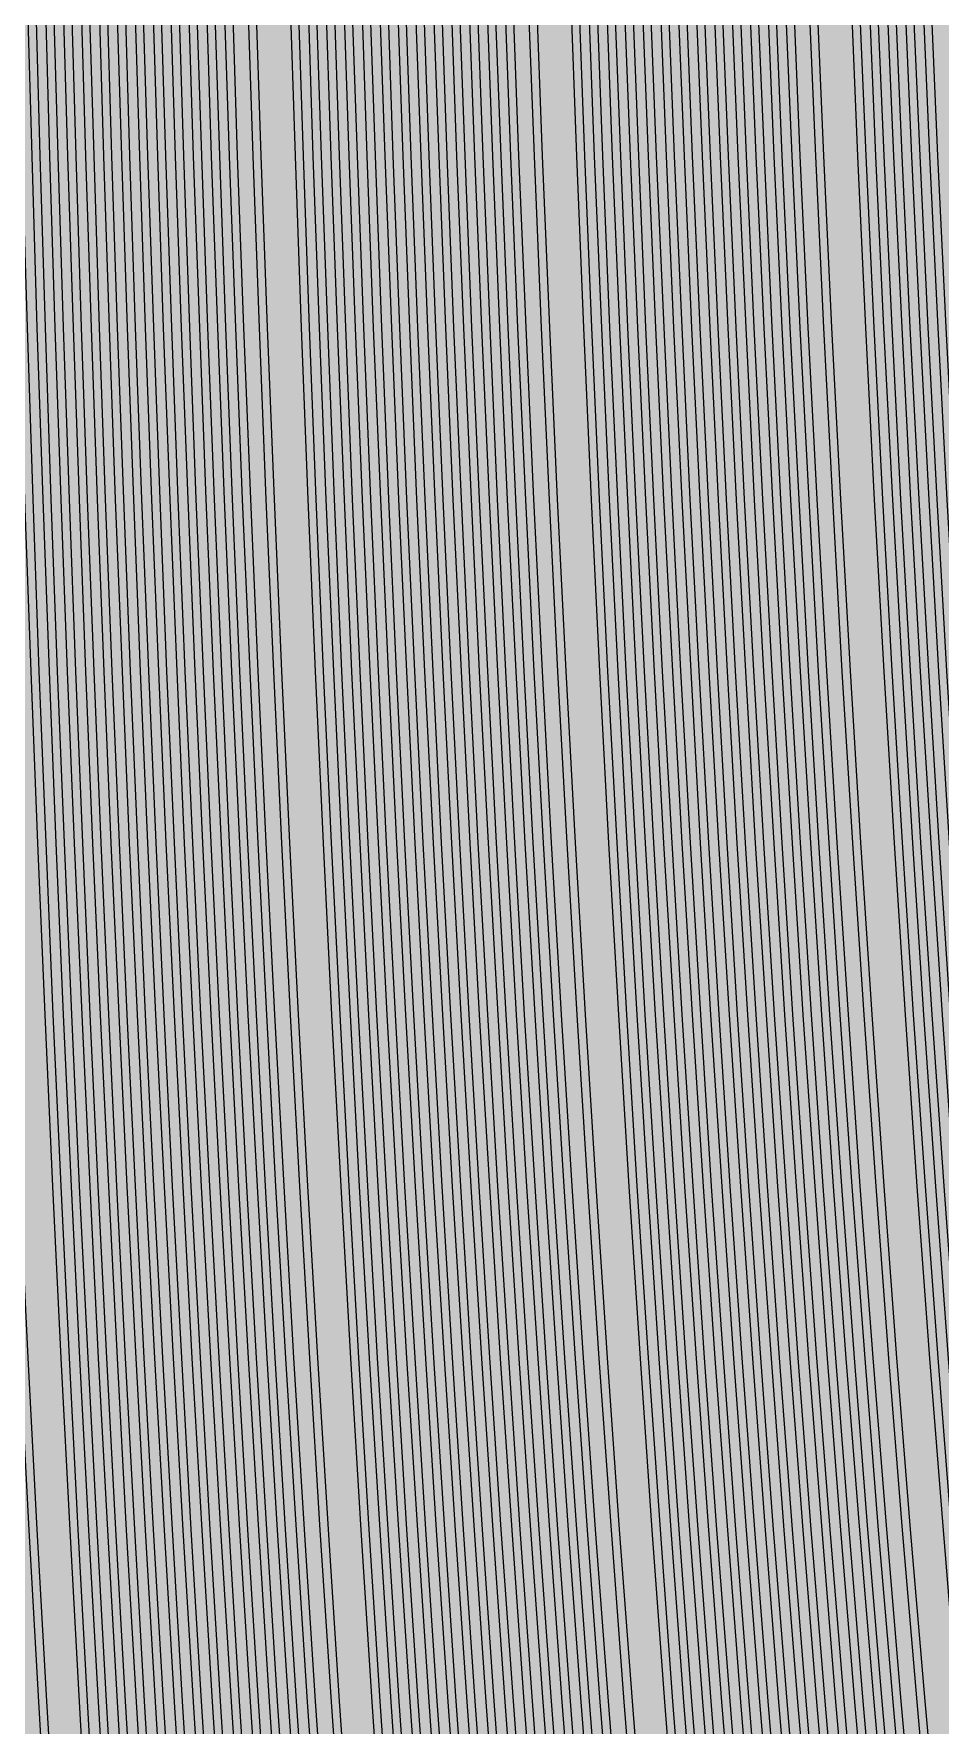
# Model space of a CAD drawing. Header units: metres. Extents: x -7231 to 10969, y -37556 to 1873.
# Drawn here: x 2064.6 to 2297, y -761.4 to -327.9 of the extents above; entities that cross this region are included whole.
import ezdxf

# ---------------------------------------------------------------- set-up
doc = ezdxf.new("R2010")
doc.units = ezdxf.units.M
doc.layers.add('Metal1', color=4, linetype='CONTINUOUS')
doc.layers.add('Polyimide', color=7, linetype='CONTINUOUS')

msp = doc.modelspace()

# ---------------------------------------------------------------- hatches: boundary and pattern name
at = {"layer": 'Polyimide'}
msp.add_hatch(color=7, dxfattribs=at).paths.add_polyline_path([(4065.69, -468), (4066.67, -501.99), (4068.51, -535.99), (4071.41, -569.99), (4075.54, -603.99), (4081.04, -637.99), (4088.01, -671.99), (4096.52, -705.98), (4106.62, -739.98), (4118.33, -773.98), (4131.63, -807.98), (4146.49, -841.98), (4162.87, -875.98), (4180.68, -909.97), (4199.83, -943.97), (4220.22, -977.97), (4241.73, -1011.97), (4264.21, -1045.97), (4287.52, -1079.96), (4311.51, -1113.96), (4336.01, -1147.96), (4360.86, -1181.96), (4385.88, -1215.96), (4410.89, -1249.96), (4435.74, -1283.95), (4460.24, -1317.95), (4484.23, -1351.95), (4507.54, -1385.95), (4530.02, -1419.95), (4551.53, -1453.94), (4571.92, -1487.94), (4591.07, -1521.94), (4608.88, -1555.94), (4625.26, -1589.94), (4640.12, -1623.94), (4653.42, -1657.93), (4665.13, -1691.93), (4675.23, -1725.93), (4683.74, -1759.93), (4690.71, -1793.93), (4696.21, -1827.93), (4700.34, -1861.92), (4703.24, -1895.92), (4705.08, -1929.92), (4706.06, -1963.92), (4706.44, -1997.92), (4706.5, -2031.91), (4706.5, -4793.02), (4709.95, -4838.39), (4720.22, -4882.71), (4737.08, -4924.98), (4760.13, -4964.2), (4788.85, -4999.49), (4822.58, -5030.03), (4860.53, -5055.12), (4901.85, -5074.18), (4901.85, -5074.18), (4970.68, -5105.23), (5034.7, -5145.26), (5092.76, -5193.54), (5143.8, -5249.19), (5186.89, -5311.2), (5221.24, -5378.44), (5246.23, -5449.69), (5261.41, -5523.66), (5266.5, -5599), (5261.41, -5674.34), (5246.23, -5748.31), (5221.24, -5819.56), (5186.89, -5886.8), (5143.8, -5948.81), (5092.76, -6004.46), (5034.7, -6052.74), (4970.68, -6092.77), (4901.85, -6123.82), (4860.53, -6142.88), (4822.58, -6167.97), (4788.85, -6198.51), (4760.13, -6233.8), (4737.08, -6273.02), (4720.22, -6315.29), (4709.95, -6359.61), (4706.5, -6404.98), (4706.5, -9221.52), (4709.95, -9266.88), (4720.22, -9311.21), (4737.08, -9353.47), (4760.13, -9392.7), (4788.85, -9427.98), (4822.58, -9458.52), (4860.53, -9483.61), (4901.85, -9502.67), (4970.68, -9533.72), (5034.7, -9573.75), (5092.76, -9622.03), (5143.8, -9677.68), (5186.89, -9739.69), (5221.24, -9806.94), (5246.23, -9878.19), (5261.41, -9952.16), (5266.5, -10027.49), (5261.41, -10102.83), (5246.23, -10176.8), (5221.24, -10248.05), (5186.89, -10315.3), (5143.8, -10377.31), (5092.76, -10432.96), (5034.7, -10481.24), (4970.68, -10521.27), (4901.85, -10552.32), (4860.53, -10571.38), (4822.58, -10596.46), (4788.85, -10627), (4760.13, -10662.29), (4737.08, -10701.52), (4720.22, -10743.78), (4709.95, -10788.1), (4706.5, -10833.47), (4706.5, -13650.01), (4709.95, -13695.38), (4720.22, -13739.7), (4737.08, -13781.96), (4760.13, -13821.19), (4788.85, -13856.48), (4822.58, -13887.02), (4860.53, -13912.11), (4901.85, -13931.17), (4970.68, -13962.22), (5034.7, -14002.25), (5092.76, -14050.53), (5143.8, -14106.18), (5186.89, -14168.19), (5221.24, -14235.43), (5246.23, -14306.68), (5261.41, -14380.65), (5266.5, -14455.99), (5261.41, -14531.33), (5246.23, -14605.29), (5221.24, -14676.55), (5186.89, -14743.79), (5143.8, -14805.8), (5092.76, -14861.45), (5034.7, -14909.73), (4970.68, -14949.76), (4901.85, -14980.81), (4860.53, -14999.87), (4822.58, -15024.96), (4788.85, -15055.5), (4760.13, -15090.79), (4737.08, -15130.01), (4720.22, -15172.27), (4709.95, -15216.6), (4706.5, -15261.97), (4706.5, -15455.99), (4720.95, -15750.04), (4764.14, -16041.26), (4835.68, -16326.84), (4934.86, -16604.04), (5060.74, -16870.18), (5212.09, -17122.7), (5387.47, -17359.17), (5585.18, -17577.31), (5803.32, -17775.02), (6039.79, -17950.4), (6292.31, -18101.75), (6558.45, -18227.63), (6835.65, -18326.81), (7121.23, -18398.34), (7412.45, -18441.54), (7706.5, -18455.99), (9969.01, -18455.99), (10047.42, -18459.84), (10125.08, -18471.36), (10201.23, -18490.44), (10275.15, -18516.89), (10346.12, -18550.45), (10413.46, -18590.81), (10476.52, -18637.58), (10534.69, -18690.3), (10587.41, -18748.47), (10634.18, -18811.53), (10674.54, -18878.87), (10708.11, -18949.84), (10734.56, -19023.76), (10753.63, -19099.92), (10765.15, -19177.58), (10769.01, -19255.99), (10769.01, -20895.8), (10730.24, -20951.41), (10694.6, -21009.08), (10662.21, -21068.63), (10633.17, -21129.89), (10607.55, -21192.66), (10585.45, -21256.74), (10566.93, -21321.96), (10552.05, -21388.09), (10540.84, -21454.95), (10533.35, -21522.33), (10529.6, -21590.02), (10529.6, -21657.81), (10533.35, -21725.5), (10540.84, -21792.87), (10552.05, -21859.73), (10566.93, -21925.87), (10585.45, -21991.08), (10607.55, -22055.17), (10633.17, -22117.94), (10662.21, -22179.19), (10694.6, -22238.74), (10730.24, -22296.41), (10769.01, -22352.03), (10769.01, -32454.24), (10728.74, -32510.49), (10691.72, -32568.92), (10658.05, -32629.35), (10627.85, -32691.58), (10601.2, -32755.42), (10578.21, -32820.67), (10558.93, -32887.1), (10543.44, -32954.52), (10531.77, -33022.71), (10523.97, -33091.44), (10520.07, -33160.51), (10520.07, -33229.69), (10523.97, -33298.75), (10531.77, -33367.49), (10543.44, -33435.67), (10558.93, -33503.09), (10578.21, -33569.53), (10601.2, -33634.77), (10627.85, -33698.61), (10658.05, -33760.85), (10691.72, -33821.28), (10728.74, -33879.71), (10769.01, -33935.96), (10769.01, -36556), (10765.15, -36634.41), (10753.63, -36712.07), (10734.56, -36788.23), (10708.11, -36862.15), (10674.54, -36933.12), (10634.18, -37000.46), (10587.41, -37063.51), (10534.69, -37121.69), (10476.52, -37174.41), (10413.46, -37221.18), (10346.12, -37261.54), (10275.15, -37295.1), (10201.23, -37321.55), (10125.08, -37340.63), (10047.42, -37352.15), (9969.01, -37356), (-6231.01, -37356), (-6309.42, -37352.15), (-6387.08, -37340.63), (-6463.23, -37321.55), (-6537.15, -37295.1), (-6608.12, -37261.54), (-6675.46, -37221.18), (-6738.52, -37174.41), (-6796.69, -37121.69), (-6849.41, -37063.51), (-6896.18, -37000.46), (-6936.54, -36933.12), (-6970.11, -36862.15), (-6996.56, -36788.23), (-7015.63, -36712.07), (-7027.15, -36634.41), (-7031.01, -36556), (-7031.01, -33936), (-6990.74, -33879.75), (-6953.7, -33821.31), (-6920.03, -33760.88), (-6889.82, -33698.64), (-6863.18, -33634.8), (-6840.18, -33569.55), (-6820.9, -33503.11), (-6805.4, -33435.69), (-6793.74, -33367.49), (-6785.94, -33298.75), (-6782.03, -33229.68), (-6782.03, -33160.5), (-6785.94, -33091.43), (-6793.74, -33022.69), (-6805.4, -32954.5), (-6820.9, -32887.07), (-6840.18, -32820.63), (-6863.18, -32755.39), (-6889.82, -32691.54), (-6920.03, -32629.3), (-6953.7, -32568.87), (-6990.74, -32510.43), (-7031.01, -32454.18), (-7031.01, -22364.83), (-6990.74, -22308.58), (-6953.7, -22250.14), (-6920.03, -22189.71), (-6889.82, -22127.47), (-6863.18, -22063.62), (-6840.18, -21998.38), (-6820.9, -21931.94), (-6805.4, -21864.51), (-6793.74, -21796.32), (-6785.94, -21727.58), (-6782.03, -21658.51), (-6782.03, -21589.33), (-6785.94, -21520.26), (-6793.74, -21451.52), (-6805.4, -21383.32), (-6820.9, -21315.9), (-6840.18, -21249.46), (-6863.18, -21184.21), (-6889.82, -21120.37), (-6920.03, -21058.13), (-6953.7, -20997.7), (-6990.74, -20939.26), (-7031.01, -20883.01), (-7031.01, -19255.99), (-7027.15, -19177.58), (-7015.63, -19099.92), (-6996.56, -19023.76), (-6970.11, -18949.84), (-6936.54, -18878.87), (-6896.18, -18811.53), (-6849.41, -18748.47), (-6796.69, -18690.3), (-6738.52, -18637.58), (-6675.46, -18590.81), (-6608.12, -18550.45), (-6537.15, -18516.89), (-6463.23, -18490.44), (-6387.08, -18471.36), (-6309.42, -18459.84), (-6231.01, -18455.99), (-3968.5, -18455.99), (-3674.45, -18441.54), (-3383.23, -18398.34), (-3097.65, -18326.81), (-2820.45, -18227.63), (-2554.31, -18101.75), (-2301.79, -17950.4), (-2065.32, -17775.02), (-1847.18, -17577.31), (-1649.47, -17359.17), (-1474.09, -17122.7), (-1322.74, -16870.18), (-1196.86, -16604.04), (-1097.68, -16326.84), (-1026.14, -16041.26), (-982.95, -15750.04), (-968.5, -15455.99), (-968.5, -15261.97), (-971.95, -15216.6), (-982.22, -15172.27), (-999.08, -15130.01), (-1022.13, -15090.79), (-1050.85, -15055.5), (-1084.58, -15024.96), (-1122.53, -14999.87), (-1163.85, -14980.81), (-1232.68, -14949.76), (-1296.7, -14909.73), (-1354.76, -14861.45), (-1405.8, -14805.8), (-1448.89, -14743.79), (-1483.24, -14676.55), (-1508.23, -14605.29), (-1523.41, -14531.33), (-1528.5, -14455.99), (-1523.41, -14380.65), (-1508.23, -14306.68), (-1483.24, -14235.43), (-1448.89, -14168.19), (-1405.8, -14106.18), (-1354.76, -14050.53), (-1296.7, -14002.25), (-1232.68, -13962.22), (-1163.85, -13931.17), (-1122.53, -13912.11), (-1084.58, -13887.02), (-1050.85, -13856.48), (-1022.13, -13821.19), (-999.08, -13781.96), (-982.22, -13739.7), (-971.95, -13695.38), (-968.5, -13650.01), (-968.5, -12309.64), (-971.95, -12264.27), (-982.22, -12219.94), (-999.08, -12177.68), (-1022.13, -12138.46), (-1050.85, -12103.17), (-1084.58, -12072.63), (-1122.53, -12047.54), (-1163.85, -12028.48), (-1232.68, -11997.43), (-1296.7, -11957.4), (-1354.76, -11909.12), (-1405.8, -11853.47), (-1448.89, -11791.46), (-1483.24, -11724.22), (-1508.23, -11652.96), (-1523.41, -11579), (-1528.5, -11503.66), (-1523.41, -11428.32), (-1508.23, -11354.35), (-1483.24, -11283.1), (-1448.89, -11215.86), (-1405.8, -11153.85), (-1354.76, -11098.2), (-1296.7, -11049.92), (-1232.68, -11009.89), (-1163.85, -10978.84), (-1122.53, -10959.78), (-1084.58, -10934.69), (-1050.85, -10904.15), (-1022.13, -10868.86), (-999.08, -10829.63), (-982.22, -10787.37), (-971.95, -10743.05), (-968.5, -10697.68), (-968.5, -9357.31), (-971.95, -9311.94), (-982.22, -9267.62), (-999.08, -9225.35), (-1022.13, -9186.13), (-1050.85, -9150.84), (-1084.58, -9120.3), (-1122.53, -9095.21), (-1163.85, -9076.15), (-1163.85, -9076.15), (-1232.68, -9045.1), (-1296.7, -9005.07), (-1354.76, -8956.79), (-1405.8, -8901.14), (-1448.89, -8839.13), (-1483.24, -8771.89), (-1508.23, -8700.64), (-1523.41, -8626.67), (-1528.5, -8551.33), (-1523.41, -8475.99), (-1508.23, -8402.02), (-1483.24, -8330.77), (-1448.89, -8263.53), (-1405.8, -8201.52), (-1354.76, -8145.87), (-1296.7, -8097.59), (-1232.68, -8057.56), (-1163.85, -8026.51), (-1163.85, -8026.51), (-1122.53, -8007.45), (-1084.58, -7982.36), (-1050.85, -7951.82), (-1022.13, -7916.53), (-999.08, -7877.31), (-982.22, -7835.04), (-971.95, -7790.72), (-968.5, -7745.35), (-968.5, -6404.98), (-971.95, -6359.61), (-982.22, -6315.29), (-999.08, -6273.02), (-1022.13, -6233.8), (-1050.85, -6198.51), (-1084.58, -6167.97), (-1122.53, -6142.88), (-1163.85, -6123.82), (-1163.85, -6123.82), (-1232.68, -6092.77), (-1296.7, -6052.74), (-1354.76, -6004.46), (-1405.8, -5948.81), (-1448.89, -5886.8), (-1483.24, -5819.56), (-1508.23, -5748.31), (-1523.41, -5674.34), (-1528.5, -5599), (-1523.41, -5523.66), (-1508.23, -5449.69), (-1483.24, -5378.44), (-1448.89, -5311.2), (-1405.8, -5249.19), (-1354.76, -5193.54), (-1296.7, -5145.26), (-1232.68, -5105.23), (-1163.85, -5074.18), (-1163.85, -5074.18), (-1122.53, -5055.12), (-1084.58, -5030.03), (-1050.85, -4999.49), (-1022.13, -4964.2), (-999.08, -4924.98), (-982.22, -4882.71), (-971.95, -4838.39), (-968.5, -4793.02), (-968.5, -2031.91), (-968.44, -1997.92), (-968.06, -1963.92), (-967.05, -1929.92), (-965.18, -1895.92), (-962.22, -1861.92), (-958.01, -1827.93), (-952.41, -1793.93), (-945.31, -1759.93), (-936.64, -1725.93), (-926.35, -1691.93), (-914.43, -1657.93), (-900.88, -1623.94), (-885.74, -1589.94), (-869.05, -1555.94), (-850.91, -1521.94), (-831.4, -1487.94), (-810.63, -1453.94), (-788.72, -1419.95), (-765.82, -1385.95), (-742.07, -1351.95), (-717.63, -1317.95), (-692.67, -1283.95), (-667.36, -1249.96), (-641.88, -1215.96), (-616.39, -1181.96), (-591.08, -1147.96), (-566.12, -1113.96), (-541.68, -1079.96), (-517.93, -1045.97), (-495.03, -1011.97), (-473.12, -977.97), (-452.35, -943.97), (-432.84, -909.97), (-414.7, -875.98), (-398.01, -841.98), (-382.87, -807.98), (-369.32, -773.98), (-357.4, -739.98), (-347.11, -705.98), (-338.44, -671.99), (-331.34, -637.99), (-325.74, -603.99), (-321.53, -569.99), (-318.57, -535.99), (-316.7, -501.99), (-315.69, -468), (-315.31, -434), (-315.25, -400), (-315.25, 401), (-315.25, 451), (-315.25, 1644), (-270.25, 1644), (-270.03, 1637.13), (-269.35, 1630.29), (-268.23, 1623.52), (-266.67, 1616.82), (-264.68, 1610.25), (-262.26, 1603.82), (-259.42, 1597.56), (-256.18, 1591.5), (-252.55, 1585.67), (-248.55, 1580.08), (-244.19, 1574.77), (-239.5, 1569.75), (-234.48, 1565.06), (-229.17, 1560.7), (-223.58, 1556.7), (-217.75, 1553.07), (-211.69, 1549.83), (-205.43, 1546.99), (-199, 1544.57), (-192.43, 1542.58), (-185.73, 1541.02), (-178.96, 1539.9), (-172.12, 1539.22), (-165.25, 1539), (-158.38, 1539.22), (-151.54, 1539.9), (-144.77, 1541.02), (-138.07, 1542.58), (-131.5, 1544.57), (-125.07, 1546.99), (-118.81, 1549.83), (-112.75, 1553.07), (-106.92, 1556.7), (-101.33, 1560.7), (-96.02, 1565.06), (-91, 1569.75), (-86.31, 1574.77), (-81.95, 1580.08), (-77.95, 1585.67), (-74.32, 1591.5), (-71.08, 1597.56), (-68.24, 1603.82), (-65.82, 1610.25), (-63.83, 1616.82), (-62.27, 1623.52), (-61.15, 1630.29), (-60.47, 1637.13), (-60.25, 1644), (1853, 1644), (1853, 1573), (3815.25, 1573), (3815.46, 1579.54), (3816.11, 1586.05), (3817.17, 1592.51), (3818.66, 1598.88), (3820.56, 1605.14), (3822.86, 1611.27), (3825.56, 1617.23), (3828.65, 1623), (3832.1, 1628.56), (3835.91, 1633.88), (3840.07, 1638.93), (3844.54, 1643.71), (3849.32, 1648.18), (3854.37, 1652.34), (3859.69, 1656.15), (3865.25, 1659.6), (3871.02, 1662.69), (3876.98, 1665.39), (3883.11, 1667.69), (3889.37, 1669.59), (3895.74, 1671.08), (3902.2, 1672.14), (3908.71, 1672.79), (3915.25, 1673), (3921.79, 1672.79), (3928.3, 1672.14), (3934.76, 1671.08), (3941.13, 1669.59), (3947.39, 1667.69), (3953.52, 1665.39), (3959.48, 1662.69), (3965.25, 1659.6), (3970.81, 1656.15), (3976.13, 1652.34), (3981.18, 1648.18), (3985.96, 1643.71), (3990.43, 1638.93), (3994.59, 1633.88), (3998.4, 1628.56), (4001.85, 1623), (4004.94, 1617.23), (4007.64, 1611.27), (4009.94, 1605.14), (4011.84, 1598.88), (4013.33, 1592.51), (4014.39, 1586.05), (4015.04, 1579.54), (4015.25, 1573), (4065.25, 1573), (4065.25, 451), (4065.25, 401), (4065.25, -400), (4065.31, -434), (4065.69, -468)])

# ---------------------------------------------------------------- linework, layer by layer
at = {"layer": 'Metal1'}
for points in [[(2068.51, -799.44), (2065.92, -755.42), (2063.46, -711.4), (2061.15, -667.37), (2058.97, -623.35), (2056.93, -579.33), (2055.02, -535.31), (2053.25, -491.29), (2051.61, -447.26), (2050.11, -403.24), (2048.74, -359.22), (2047.51, -315.2)], [(2049.5, -315.14), (2050.74, -359.16), (2052.11, -403.18), (2053.61, -447.19), (2055.25, -491.21), (2057.02, -535.23), (2058.92, -579.24), (2060.96, -623.26), (2063.14, -667.27), (2065.46, -711.29), (2067.91, -755.3), (2070.51, -799.32)], [(2078.85, -799.44), (2076.32, -755.42), (2073.93, -711.4), (2071.67, -667.37), (2069.54, -623.35), (2067.55, -579.33), (2065.7, -535.31), (2063.97, -491.29), (2062.38, -447.26), (2060.91, -403.24), (2059.58, -359.22), (2058.37, -315.2)], [(2060.37, -315.15), (2061.58, -359.16), (2062.91, -403.18), (2064.38, -447.19), (2065.97, -491.21), (2067.7, -535.23), (2069.55, -579.24), (2071.54, -623.26), (2073.67, -667.27), (2075.92, -711.29), (2078.32, -755.31), (2080.84, -799.32)], [(2083.76, -799.44), (2081.19, -755.42), (2078.76, -711.4), (2076.47, -667.37), (2074.31, -623.35), (2072.29, -579.33), (2070.4, -535.31), (2068.65, -491.29), (2067.03, -447.26), (2065.54, -403.24), (2064.18, -359.22), (2062.96, -315.2)], [(2064.96, -315.15), (2066.18, -359.16), (2067.54, -403.18), (2069.02, -447.19), (2070.64, -491.21), (2072.4, -535.23), (2074.28, -579.24), (2076.31, -623.26), (2078.46, -667.27), (2080.76, -711.29), (2083.19, -755.31), (2085.76, -799.32)], [(2088.68, -799.44), (2086.07, -755.42), (2083.6, -711.4), (2081.26, -667.38), (2079.07, -623.35), (2077.02, -579.33), (2075.1, -535.31), (2073.32, -491.29), (2071.67, -447.26), (2070.16, -403.24), (2068.78, -359.22), (2067.54, -315.2)], [(2069.54, -315.14), (2070.78, -359.16), (2072.16, -403.18), (2073.67, -447.19), (2075.32, -491.21), (2077.1, -535.22), (2079.02, -579.24), (2081.07, -623.26), (2083.26, -667.27), (2085.59, -711.29), (2088.06, -755.3), (2090.67, -799.32)], [(2093.59, -799.44), (2090.94, -755.42), (2088.43, -711.4), (2086.06, -667.38), (2083.84, -623.35), (2081.75, -579.33), (2079.8, -535.31), (2077.99, -491.29), (2076.32, -447.27), (2074.79, -403.24), (2073.39, -359.22), (2072.12, -315.2)], [(2074.12, -315.14), (2075.39, -359.16), (2076.78, -403.18), (2078.32, -447.19), (2079.99, -491.21), (2081.8, -535.22), (2083.75, -579.24), (2085.83, -623.26), (2088.06, -667.27), (2090.43, -711.29), (2092.94, -755.3), (2095.59, -799.32)], [(2098.51, -799.44), (2095.81, -755.42), (2093.27, -711.4), (2090.86, -667.38), (2088.6, -623.35), (2086.48, -579.33), (2084.5, -535.31), (2082.67, -491.29), (2080.97, -447.27), (2079.41, -403.24), (2077.99, -359.22), (2076.7, -315.2)], [(2078.7, -315.14), (2079.99, -359.16), (2081.41, -403.18), (2082.97, -447.19), (2084.67, -491.21), (2086.5, -535.22), (2088.48, -579.24), (2090.6, -623.26), (2092.86, -667.27), (2095.26, -711.29), (2097.81, -755.3), (2100.5, -799.32)], [(2103.42, -799.44), (2100.69, -755.42), (2098.1, -711.4), (2095.66, -667.38), (2093.37, -623.36), (2091.21, -579.33), (2089.21, -535.31), (2087.34, -491.29), (2085.62, -447.27), (2084.03, -403.24), (2082.59, -359.22), (2081.29, -315.2)], [(2083.29, -315.14), (2084.59, -359.16), (2086.03, -403.18), (2087.62, -447.19), (2089.34, -491.21), (2091.2, -535.22), (2093.21, -579.24), (2095.36, -623.25), (2097.66, -667.27), (2100.1, -711.29), (2102.68, -755.3), (2105.42, -799.32)], [(2108.34, -799.45), (2105.56, -755.42), (2102.94, -711.4), (2100.46, -667.38), (2098.13, -623.36), (2095.95, -579.33), (2093.91, -535.31), (2092.02, -491.29), (2090.27, -447.27), (2088.66, -403.24), (2087.19, -359.22), (2085.87, -315.2)], [(2087.87, -315.14), (2089.19, -359.16), (2090.66, -403.17), (2092.26, -447.19), (2094.01, -491.21), (2095.91, -535.22), (2097.94, -579.24), (2100.13, -623.25), (2102.46, -667.27), (2104.93, -711.29), (2107.56, -755.3), (2110.33, -799.32)], [(2113.25, -799.45), (2110.44, -755.42), (2107.77, -711.4), (2105.26, -667.38), (2102.89, -623.36), (2100.68, -579.33), (2098.61, -535.31), (2096.69, -491.29), (2094.91, -447.27), (2093.28, -403.24), (2091.8, -359.22), (2090.45, -315.2)], [(2092.45, -315.14), (2093.8, -359.16), (2095.28, -403.17), (2096.91, -447.19), (2098.69, -491.21), (2100.61, -535.22), (2102.68, -579.24), (2104.89, -623.25), (2107.25, -667.27), (2109.77, -711.28), (2112.43, -755.3), (2115.25, -799.32)], [(2118.17, -799.45), (2115.31, -755.43), (2112.61, -711.4), (2110.06, -667.38), (2107.66, -623.36), (2105.41, -579.34), (2103.31, -535.31), (2101.36, -491.29), (2099.56, -447.27), (2097.91, -403.25), (2096.4, -359.22), (2095.04, -315.2)], [(2097.04, -315.14), (2098.4, -359.16), (2099.91, -403.17), (2101.56, -447.19), (2103.36, -491.21), (2105.31, -535.22), (2107.41, -579.24), (2109.65, -623.25), (2112.05, -667.27), (2114.6, -711.28), (2117.31, -755.3), (2120.16, -799.31)], [(2123.08, -799.45), (2120.18, -755.43), (2117.44, -711.4), (2114.85, -667.38), (2112.42, -623.36), (2110.14, -579.34), (2108.01, -535.31), (2106.04, -491.29), (2104.21, -447.27), (2102.53, -403.25), (2101, -359.22), (2099.62, -315.2)], [(2101.62, -315.14), (2103, -359.16), (2104.53, -403.17), (2106.21, -447.19), (2108.03, -491.2), (2110.01, -535.22), (2112.14, -579.24), (2114.42, -623.25), (2116.85, -667.27), (2119.44, -711.28), (2122.18, -755.3), (2125.08, -799.31)], [(2128, -799.45), (2125.06, -755.43), (2122.28, -711.4), (2119.65, -667.38), (2117.19, -623.36), (2114.87, -579.34), (2112.72, -535.31), (2110.71, -491.29), (2108.86, -447.27), (2107.16, -403.25), (2105.6, -359.22), (2104.2, -315.2)], [(2106.2, -315.14), (2107.6, -359.16), (2109.15, -403.17), (2110.86, -447.19), (2112.71, -491.2), (2114.71, -535.22), (2116.87, -579.24), (2119.18, -623.25), (2121.65, -667.27), (2124.27, -711.28), (2127.05, -755.3), (2129.99, -799.31)], [(2132.91, -799.45), (2129.93, -755.43), (2127.11, -711.41), (2124.45, -667.38), (2121.95, -623.36), (2119.61, -579.34), (2117.42, -535.31), (2115.38, -491.29), (2113.51, -447.27), (2111.78, -403.25), (2110.21, -359.22), (2108.79, -315.2)], [(2110.79, -315.14), (2112.21, -359.16), (2113.78, -403.17), (2115.5, -447.19), (2117.38, -491.2), (2119.41, -535.22), (2121.6, -579.23), (2123.95, -623.25), (2126.45, -667.27), (2129.11, -711.28), (2131.93, -755.3), (2134.91, -799.31)], [(2137.83, -799.45), (2134.81, -755.43), (2131.95, -711.41), (2129.25, -667.38), (2126.71, -623.36), (2124.34, -579.34), (2122.12, -535.32), (2120.06, -491.29), (2118.15, -447.27), (2116.4, -403.25), (2114.81, -359.23), (2113.37, -315.2)], [(2115.37, -315.14), (2116.81, -359.16), (2118.4, -403.17), (2120.15, -447.19), (2122.06, -491.2), (2124.12, -535.22), (2126.33, -579.23), (2128.71, -623.25), (2131.25, -667.26), (2133.94, -711.28), (2136.8, -755.3), (2139.82, -799.31)], [(2143.99, -799.45), (2140.95, -755.43), (2138.08, -711.41), (2135.37, -667.38), (2132.82, -623.36), (2130.43, -579.34), (2128.2, -535.32), (2126.13, -491.29), (2124.21, -447.27), (2122.45, -403.25), (2120.85, -359.23), (2119.4, -315.2)], [(2121.4, -315.14), (2122.85, -359.16), (2124.45, -403.17), (2126.21, -447.19), (2128.13, -491.2), (2130.2, -535.22), (2132.43, -579.23), (2134.82, -623.25), (2137.37, -667.26), (2140.08, -711.28), (2142.95, -755.3), (2145.99, -799.31)], [(2154.33, -799.45), (2151.36, -755.43), (2148.54, -711.4), (2145.89, -667.38), (2143.4, -623.36), (2141.06, -579.34), (2138.88, -535.31), (2136.85, -491.29), (2134.98, -447.27), (2133.25, -403.25), (2131.69, -359.22), (2130.27, -315.2)], [(2132.27, -315.14), (2133.69, -359.16), (2135.25, -403.17), (2136.97, -447.19), (2138.85, -491.2), (2140.87, -535.22), (2143.06, -579.23), (2145.39, -623.25), (2147.89, -667.27), (2150.54, -711.28), (2153.35, -755.3), (2156.32, -799.31)], [(2159.24, -799.45), (2156.23, -755.43), (2153.38, -711.41), (2150.69, -667.38), (2148.16, -623.36), (2145.79, -579.34), (2143.58, -535.32), (2141.52, -491.29), (2139.62, -447.27), (2137.88, -403.25), (2136.29, -359.23), (2134.85, -315.2)], [(2136.85, -315.14), (2138.29, -359.16), (2139.88, -403.17), (2141.62, -447.19), (2143.52, -491.2), (2145.58, -535.22), (2147.79, -579.23), (2150.16, -623.25), (2152.69, -667.26), (2155.38, -711.28), (2158.23, -755.3), (2161.24, -799.31)], [(2164.16, -799.45), (2161.1, -755.43), (2158.21, -711.41), (2155.49, -667.38), (2152.93, -623.36), (2150.52, -579.34), (2148.28, -535.32), (2146.2, -491.29), (2144.27, -447.27), (2142.5, -403.25), (2140.89, -359.23), (2139.44, -315.2)], [(2141.43, -315.14), (2142.89, -359.16), (2144.5, -403.17), (2146.27, -447.19), (2148.19, -491.2), (2150.28, -535.22), (2152.52, -579.23), (2154.92, -623.25), (2157.49, -667.26), (2160.21, -711.28), (2163.1, -755.29), (2166.15, -799.31)], [(2169.07, -799.45), (2165.98, -755.43), (2163.05, -711.41), (2160.29, -667.38), (2157.69, -623.36), (2155.25, -579.34), (2152.98, -535.32), (2150.87, -491.29), (2148.92, -447.27), (2147.13, -403.25), (2145.49, -359.23), (2144.02, -315.2)], [(2146.02, -315.14), (2147.49, -359.16), (2149.13, -403.17), (2150.92, -447.19), (2152.87, -491.2), (2154.98, -535.22), (2157.25, -579.23), (2159.69, -623.25), (2162.28, -667.26), (2165.05, -711.28), (2167.97, -755.29), (2171.07, -799.31)], [(2173.99, -799.45), (2170.85, -755.43), (2167.88, -711.41), (2165.09, -667.39), (2162.45, -623.36), (2159.99, -579.34), (2157.68, -535.32), (2155.54, -491.29), (2153.57, -447.27), (2151.75, -403.25), (2150.1, -359.23), (2148.6, -315.2)], [(2150.6, -315.14), (2152.1, -359.15), (2153.75, -403.17), (2155.57, -447.19), (2157.54, -491.2), (2159.68, -535.22), (2161.98, -579.23), (2164.45, -623.25), (2167.08, -667.26), (2169.88, -711.28), (2172.85, -755.29), (2175.98, -799.31)], [(2178.9, -799.46), (2175.73, -755.43), (2172.72, -711.41), (2169.88, -667.39), (2167.22, -623.36), (2164.72, -579.34), (2162.39, -535.32), (2160.22, -491.3), (2158.22, -447.27), (2156.38, -403.25), (2154.7, -359.23), (2153.18, -315.2)], [(2155.18, -315.14), (2156.7, -359.15), (2158.37, -403.17), (2160.21, -447.19), (2162.22, -491.2), (2164.38, -535.22), (2166.72, -579.23), (2169.21, -623.25), (2171.88, -667.26), (2174.72, -711.28), (2177.72, -755.29), (2180.9, -799.31)], [(2183.82, -799.46), (2180.6, -755.43), (2177.56, -711.41), (2174.68, -667.39), (2171.98, -623.36), (2169.45, -579.34), (2167.09, -535.32), (2164.89, -491.3), (2162.86, -447.27), (2161, -403.25), (2159.3, -359.23), (2157.77, -315.2)], [(2159.77, -315.14), (2161.3, -359.15), (2163, -403.17), (2164.86, -447.18), (2166.89, -491.2), (2169.08, -535.22), (2171.45, -579.23), (2173.98, -623.25), (2176.68, -667.26), (2179.55, -711.28), (2182.59, -755.29), (2185.81, -799.31)], [(2188.73, -799.46), (2185.47, -755.43), (2182.39, -711.41), (2179.48, -667.39), (2176.75, -623.36), (2174.18, -579.34), (2171.79, -535.32), (2169.57, -491.3), (2167.51, -447.27), (2165.62, -403.25), (2163.9, -359.23), (2162.35, -315.2)], [(2164.35, -315.14), (2165.9, -359.15), (2167.62, -403.17), (2169.51, -447.18), (2171.56, -491.2), (2173.79, -535.21), (2176.18, -579.23), (2178.74, -623.24), (2181.48, -667.26), (2184.39, -711.28), (2187.47, -755.29), (2190.73, -799.31)], [(2193.65, -799.46), (2190.35, -755.43), (2187.23, -711.41), (2184.28, -667.39), (2181.51, -623.37), (2178.91, -579.34), (2176.49, -535.32), (2174.24, -491.3), (2172.16, -447.27), (2170.25, -403.25), (2168.51, -359.23), (2166.93, -315.21)], [(2168.93, -315.14), (2170.51, -359.15), (2172.25, -403.17), (2174.16, -447.18), (2176.24, -491.2), (2178.49, -535.21), (2180.91, -579.23), (2183.51, -623.24), (2186.28, -667.26), (2189.22, -711.27), (2192.34, -755.29), (2195.64, -799.3)], [(2198.56, -799.46), (2195.22, -755.44), (2192.06, -711.41), (2189.08, -667.39), (2186.27, -623.37), (2183.65, -579.34), (2181.19, -535.32), (2178.91, -491.3), (2176.81, -447.27), (2174.87, -403.25), (2173.11, -359.23), (2171.52, -315.21)], [(2173.52, -315.14), (2175.11, -359.15), (2176.87, -403.17), (2178.81, -447.18), (2180.91, -491.2), (2183.19, -535.21), (2185.64, -579.23), (2188.27, -623.24), (2191.07, -667.26), (2194.06, -711.27), (2197.22, -755.29), (2200.56, -799.3)], [(2203.48, -799.46), (2200.1, -755.44), (2196.9, -711.41), (2193.88, -667.39), (2191.04, -623.37), (2188.38, -579.34), (2185.89, -535.32), (2183.59, -491.3), (2181.46, -447.28), (2179.5, -403.25), (2177.71, -359.23), (2176.1, -315.21)], [(2178.1, -315.14), (2179.71, -359.15), (2181.5, -403.17), (2183.45, -447.18), (2185.58, -491.2), (2187.89, -535.21), (2190.37, -579.23), (2193.03, -623.24), (2195.87, -667.26), (2198.89, -711.27), (2202.09, -755.29), (2205.47, -799.3)], [(2208.39, -799.46), (2204.97, -755.44), (2201.73, -711.41), (2198.68, -667.39), (2195.8, -623.37), (2193.11, -579.34), (2190.6, -535.32), (2188.26, -491.3), (2186.1, -447.28), (2184.12, -403.25), (2182.31, -359.23), (2180.68, -315.21)], [(2182.68, -315.14), (2184.31, -359.15), (2186.12, -403.17), (2188.1, -447.18), (2190.26, -491.2), (2192.59, -535.21), (2195.11, -579.23), (2197.8, -623.24), (2200.67, -667.26), (2203.73, -711.27), (2206.96, -755.29), (2210.39, -799.3)], [(2213.31, -799.46), (2209.84, -755.44), (2206.57, -711.42), (2203.47, -667.39), (2200.57, -623.37), (2197.84, -579.35), (2195.3, -535.32), (2192.93, -491.3), (2190.75, -447.28), (2188.75, -403.25), (2186.92, -359.23), (2185.27, -315.21)], [(2187.26, -315.14), (2188.92, -359.15), (2190.74, -403.17), (2192.75, -447.18), (2194.93, -491.2), (2197.29, -535.21), (2199.84, -579.23), (2202.56, -623.24), (2205.47, -667.26), (2208.56, -711.27), (2211.84, -755.29), (2215.3, -799.3)], [(2219.47, -799.46), (2215.99, -755.44), (2212.7, -711.42), (2209.59, -667.39), (2206.67, -623.37), (2203.93, -579.35), (2201.38, -535.32), (2199, -491.3), (2196.81, -447.28), (2194.8, -403.25), (2192.96, -359.23), (2191.3, -315.21)], [(2193.3, -315.14), (2194.96, -359.15), (2196.79, -403.17), (2198.81, -447.18), (2201, -491.2), (2203.38, -535.21), (2205.93, -579.23), (2208.67, -623.24), (2211.59, -667.26), (2214.69, -711.27), (2217.99, -755.29), (2221.47, -799.3)], [(2229.81, -799.46), (2226.39, -755.44), (2223.16, -711.41), (2220.12, -667.39), (2217.25, -623.37), (2214.56, -579.34), (2212.06, -535.32), (2209.73, -491.3), (2207.57, -447.28), (2205.6, -403.25), (2203.79, -359.23), (2202.17, -315.21)], [(2204.17, -315.14), (2205.79, -359.15), (2207.59, -403.17), (2209.57, -447.18), (2211.72, -491.2), (2214.05, -535.21), (2216.56, -579.23), (2219.25, -623.24), (2222.11, -667.26), (2225.16, -711.27), (2228.39, -755.29), (2231.8, -799.3)], [(2234.72, -799.46), (2231.27, -755.44), (2228, -711.41), (2224.91, -667.39), (2222.01, -623.37), (2219.3, -579.35), (2216.76, -535.32), (2214.4, -491.3), (2212.22, -447.28), (2210.22, -403.25), (2208.4, -359.23), (2206.75, -315.21)], [(2208.75, -315.14), (2210.4, -359.15), (2212.22, -403.17), (2214.22, -447.18), (2216.4, -491.2), (2218.75, -535.21), (2221.29, -579.23), (2224.01, -623.24), (2226.91, -667.26), (2229.99, -711.27), (2233.26, -755.29), (2236.72, -799.3)], [(2239.64, -799.46), (2236.14, -755.44), (2232.83, -711.42), (2229.71, -667.39), (2226.78, -623.37), (2224.03, -579.35), (2221.46, -535.32), (2219.07, -491.3), (2216.87, -447.28), (2214.84, -403.25), (2213, -359.23), (2211.33, -315.21)], [(2213.33, -315.14), (2215, -359.15), (2216.84, -403.17), (2218.87, -447.18), (2221.07, -491.2), (2223.46, -535.21), (2226.02, -579.23), (2228.77, -623.24), (2231.71, -667.26), (2234.83, -711.27), (2238.14, -755.29), (2241.63, -799.3)], [(2244.55, -799.46), (2241.02, -755.44), (2237.67, -711.42), (2234.51, -667.39), (2231.54, -623.37), (2228.76, -579.35), (2226.16, -535.32), (2223.75, -491.3), (2221.52, -447.28), (2219.47, -403.25), (2217.6, -359.23), (2215.92, -315.21)], [(2217.91, -315.14), (2219.6, -359.15), (2221.47, -403.17), (2223.52, -447.18), (2225.74, -491.2), (2228.16, -535.21), (2230.76, -579.22), (2233.54, -623.24), (2236.51, -667.25), (2239.66, -711.27), (2243.01, -755.28), (2246.55, -799.3)], [(2249.47, -799.46), (2245.89, -755.44), (2242.5, -711.42), (2239.31, -667.39), (2236.31, -623.37), (2233.49, -579.35), (2230.86, -535.32), (2228.42, -491.3), (2226.17, -447.28), (2224.09, -403.25), (2222.2, -359.23), (2220.5, -315.21)], [(2222.5, -315.13), (2224.2, -359.15), (2226.09, -403.16), (2228.16, -447.18), (2230.42, -491.19), (2232.86, -535.21), (2235.49, -579.22), (2238.3, -623.24), (2241.31, -667.25), (2244.5, -711.27), (2247.88, -755.28), (2251.46, -799.3)], [(2254.38, -799.47), (2250.76, -755.44), (2247.34, -711.42), (2244.11, -667.39), (2241.07, -623.37), (2238.22, -579.35), (2235.56, -535.32), (2233.1, -491.3), (2230.81, -447.28), (2228.72, -403.26), (2226.81, -359.23), (2225.08, -315.21)], [(2227.08, -315.13), (2228.81, -359.15), (2230.72, -403.16), (2232.81, -447.18), (2235.09, -491.19), (2237.56, -535.21), (2240.22, -579.22), (2243.07, -623.24), (2246.1, -667.25), (2249.33, -711.27), (2252.76, -755.28), (2256.38, -799.3)], [(2259.3, -799.47), (2255.64, -755.44), (2252.17, -711.42), (2248.91, -667.4), (2245.83, -623.37), (2242.95, -579.35), (2240.27, -535.33), (2237.77, -491.3), (2235.46, -447.28), (2233.34, -403.26), (2231.41, -359.23), (2229.66, -315.21)], [(2231.66, -315.13), (2233.41, -359.15), (2235.34, -403.16), (2237.46, -447.18), (2239.77, -491.19), (2242.26, -535.21), (2244.95, -579.22), (2247.83, -623.24), (2250.9, -667.25), (2254.17, -711.27), (2257.63, -755.28), (2261.29, -799.3)], [(2264.21, -799.47), (2260.51, -755.44), (2257.01, -711.42), (2253.71, -667.4), (2250.6, -623.37), (2247.69, -579.35), (2244.97, -535.33), (2242.44, -491.3), (2240.11, -447.28), (2237.97, -403.26), (2236.01, -359.23), (2234.25, -315.21)], [(2236.25, -315.13), (2238.01, -359.15), (2239.96, -403.16), (2242.11, -447.18), (2244.44, -491.19), (2246.96, -535.21), (2249.68, -579.22), (2252.59, -623.24), (2255.7, -667.25), (2259, -711.27), (2262.51, -755.28), (2266.21, -799.3)], [(2269.13, -799.47), (2265.39, -755.44), (2261.84, -711.42), (2258.5, -667.4), (2255.36, -623.37), (2252.42, -579.35), (2249.67, -535.33), (2247.12, -491.3), (2244.76, -447.28), (2242.59, -403.26), (2240.62, -359.23), (2238.83, -315.21)], [(2240.83, -315.13), (2242.61, -359.15), (2244.59, -403.16), (2246.75, -447.18), (2249.11, -491.19), (2251.67, -535.21), (2254.41, -579.22), (2257.36, -623.24), (2260.5, -667.25), (2263.84, -711.27), (2267.38, -755.28), (2271.12, -799.29)], [(2274.04, -799.47), (2270.26, -755.45), (2266.68, -711.42), (2263.3, -667.4), (2260.13, -623.37), (2257.15, -579.35), (2254.37, -535.33), (2251.79, -491.3), (2249.41, -447.28), (2247.21, -403.26), (2245.22, -359.23), (2243.41, -315.21)], [(2245.41, -315.13), (2247.22, -359.15), (2249.21, -403.16), (2251.4, -447.18), (2253.79, -491.19), (2256.37, -535.21), (2259.15, -579.22), (2262.12, -623.24), (2265.3, -667.25), (2268.67, -711.26), (2272.25, -755.28), (2276.04, -799.29)], [(2278.96, -799.47), (2275.13, -755.45), (2271.52, -711.42), (2268.1, -667.4), (2264.89, -623.38), (2261.88, -579.35), (2259.07, -535.33), (2256.46, -491.3), (2254.05, -447.28), (2251.84, -403.26), (2249.82, -359.23), (2248, -315.21)], [(2250, -315.13), (2251.82, -359.15), (2253.84, -403.16), (2256.05, -447.18), (2258.46, -491.19), (2261.07, -535.21), (2263.88, -579.22), (2266.89, -623.23), (2270.1, -667.25), (2273.51, -711.26), (2277.13, -755.28), (2280.95, -799.29)], [(2283.87, -799.47), (2280.01, -755.45), (2276.35, -711.42), (2272.9, -667.4), (2269.65, -623.38), (2266.61, -579.35), (2263.78, -535.33), (2261.14, -491.31), (2258.7, -447.28), (2256.46, -403.26), (2254.42, -359.23), (2252.58, -315.21)], [(2254.58, -315.13), (2256.42, -359.15), (2258.46, -403.16), (2260.7, -447.18), (2263.13, -491.19), (2265.77, -535.2), (2268.61, -579.22), (2271.65, -623.23), (2274.89, -667.25), (2278.34, -711.26), (2282, -755.28), (2285.87, -799.29)], [(2288.79, -799.47), (2284.88, -755.45), (2281.19, -711.42), (2277.7, -667.4), (2274.42, -623.38), (2271.35, -579.35), (2268.48, -535.33), (2265.81, -491.31), (2263.35, -447.28), (2261.09, -403.26), (2259.03, -359.24), (2257.16, -315.21)], [(2259.16, -315.13), (2261.02, -359.15), (2263.08, -403.16), (2265.35, -447.18), (2267.81, -491.19), (2270.47, -535.2), (2273.34, -579.22), (2276.41, -623.23), (2279.69, -667.25), (2283.18, -711.26), (2286.87, -755.28), (2290.78, -799.29)], [(2294.95, -799.47), (2291.03, -755.45), (2287.32, -711.42), (2283.82, -667.4), (2280.52, -623.38), (2277.44, -579.35), (2274.56, -535.33), (2271.88, -491.31), (2269.41, -447.28), (2267.14, -403.26), (2265.07, -359.24), (2263.2, -315.21)], [(2265.19, -315.13), (2267.06, -359.15), (2269.13, -403.16), (2271.41, -447.17), (2273.88, -491.19), (2276.55, -535.2), (2279.43, -579.22), (2282.52, -623.23), (2285.81, -667.25), (2289.31, -711.26), (2293.02, -755.28), (2296.95, -799.29)], [(2305.29, -799.47), (2301.43, -755.45), (2297.78, -711.42), (2294.34, -667.4), (2291.1, -623.38), (2288.07, -579.35), (2285.23, -535.33), (2282.6, -491.31), (2280.17, -447.28), (2277.94, -403.26), (2275.9, -359.23), (2274.06, -315.21)], [(2276.06, -315.13), (2277.9, -359.15), (2279.94, -403.16), (2282.17, -447.18), (2284.6, -491.19), (2287.23, -535.2), (2290.06, -579.22), (2293.1, -623.23), (2296.33, -667.25), (2299.78, -711.26), (2303.43, -755.28), (2307.28, -799.29)], [(2310.21, -799.47), (2306.31, -755.45), (2302.62, -711.42), (2299.14, -667.4), (2295.87, -623.38), (2292.8, -579.35), (2289.94, -535.33), (2287.28, -491.31), (2284.82, -447.28), (2282.56, -403.26), (2280.5, -359.24), (2278.65, -315.21)], [(2280.64, -315.13), (2282.5, -359.15), (2284.56, -403.16), (2286.82, -447.18), (2289.27, -491.19), (2291.93, -535.2), (2294.79, -579.22), (2297.86, -623.23), (2301.13, -667.25), (2304.61, -711.26), (2308.3, -755.28), (2312.2, -799.29)], [(2315.12, -799.47), (2311.18, -755.45), (2307.45, -711.43), (2303.94, -667.4), (2300.63, -623.38), (2297.53, -579.35), (2294.64, -535.33), (2291.95, -491.31), (2289.47, -447.28), (2287.19, -403.26), (2285.11, -359.24), (2283.23, -315.21)], [(2285.23, -315.13), (2287.11, -359.15), (2289.18, -403.16), (2291.46, -447.17), (2293.95, -491.19), (2296.63, -535.2), (2299.53, -579.22), (2302.63, -623.23), (2305.93, -667.25), (2309.45, -711.26), (2313.17, -755.28), (2317.11, -799.29)], [(2320.04, -799.47), (2316.05, -755.45), (2312.29, -711.43), (2308.74, -667.4), (2305.39, -623.38), (2302.26, -579.35), (2299.34, -535.33), (2296.62, -491.31), (2294.12, -447.28), (2291.81, -403.26), (2289.71, -359.24), (2287.81, -315.21)], [(2289.81, -315.13), (2291.71, -359.15), (2293.81, -403.16), (2296.11, -447.17), (2298.62, -491.19), (2301.34, -535.2), (2304.26, -579.22), (2307.39, -623.23), (2310.73, -667.25), (2314.28, -711.26), (2318.05, -755.27), (2322.03, -799.29)], [(2324.95, -799.47), (2320.93, -755.45), (2317.12, -711.43), (2313.53, -667.4), (2310.16, -623.38), (2306.99, -579.36), (2304.04, -535.33), (2301.3, -491.31), (2298.76, -447.28), (2296.43, -403.26), (2294.31, -359.24), (2292.4, -315.21)], [(2294.39, -315.13), (2296.31, -359.14), (2298.43, -403.16), (2300.76, -447.17), (2303.3, -491.19), (2306.04, -535.2), (2308.99, -579.22), (2312.15, -623.23), (2315.53, -667.25), (2319.12, -711.26), (2322.92, -755.27), (2326.94, -799.29)]]:
    msp.add_lwpolyline(points, dxfattribs=at)

doc.saveas('drawing.dxf')
